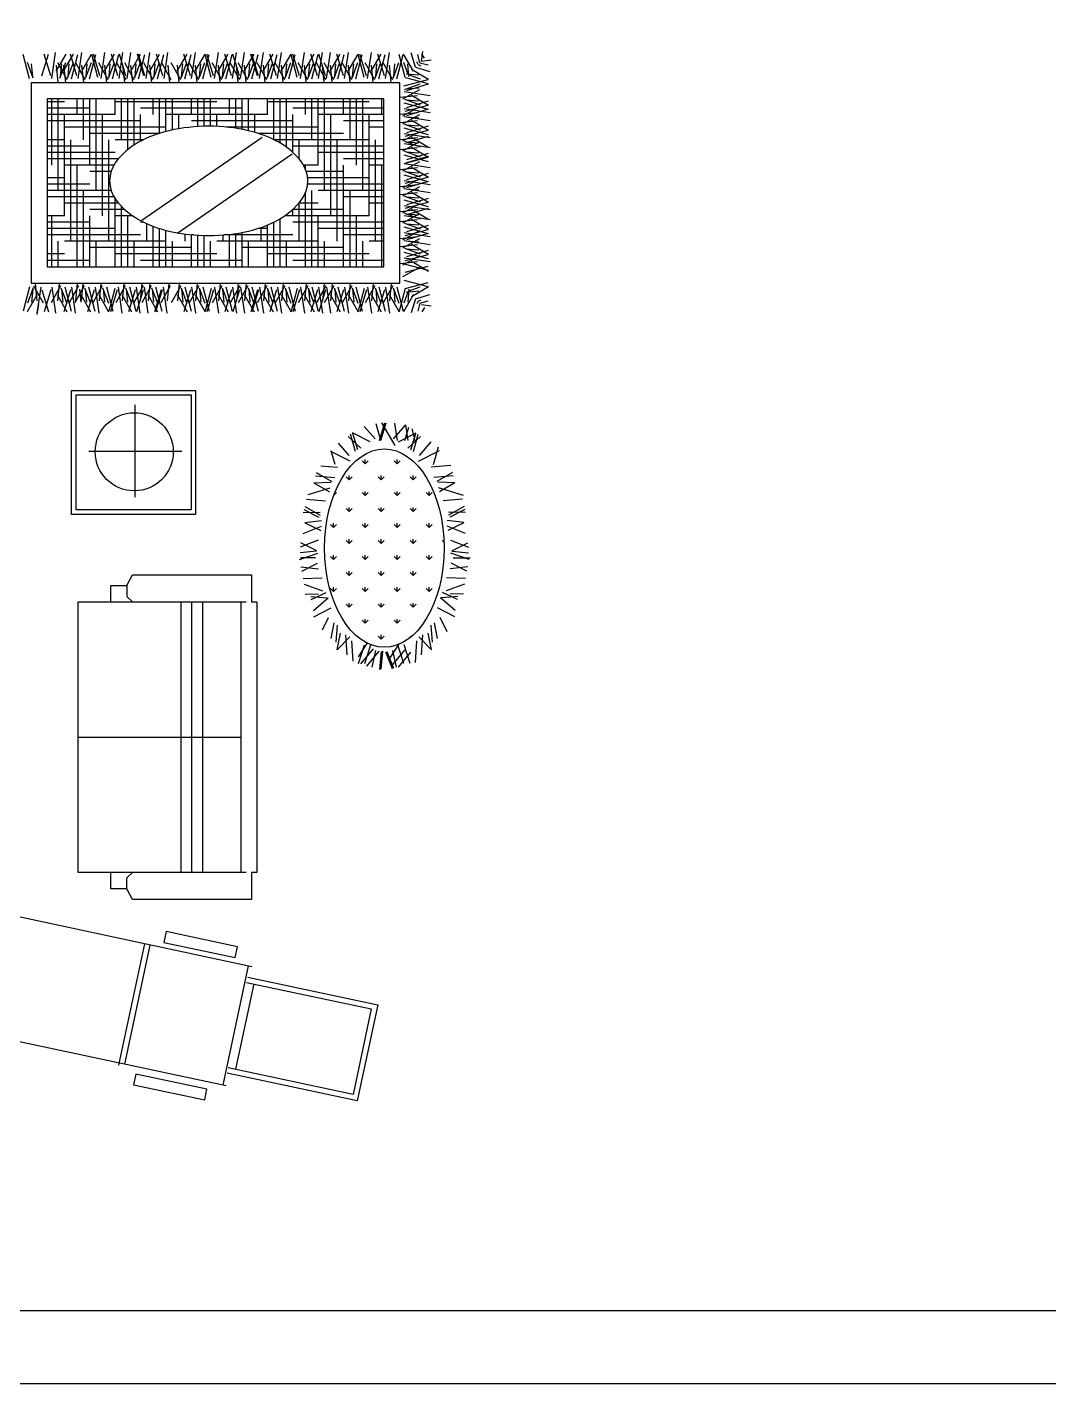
# Model space of a CAD drawing. Header units: inches. Extents: x 5.4 to 47.9, y 11.7 to 36.5.
# Drawn here: x 31.66 to 36.19, y 11.66 to 17.67 of the extents above; entities that cross this region are included whole.
import ezdxf

# ---------------------------------------------------------------- set-up
doc = ezdxf.new("R2010")
doc.units = ezdxf.units.IN
doc.header["$MEASUREMENT"] = 0
for name, color, linetype in [('02', 2, 'Continuous'), ('1', 1, 'Continuous'), ('4', 4, 'Continuous'), ('8', 8, 'Continuous'), ('kadrbm', 4, 'Continuous')]:
    doc.layers.add(name, color=color, linetype=linetype)

# ---------------------------------------------------------------- blocks, each defined once
blk = doc.blocks.new('kadrbm')
at = {"layer": 'kadrbm', "color": 4}
blk.add_lwpolyline([(0, 0), (0, 24.7972), (21, 24.7972), (21, 0), (0, 0)], close=True, dxfattribs=at)
blk.add_lwpolyline([(20.6631, 0.3257), (20.6631, 24.4603), (0.3369, 24.4603), (0.3369, 0.3257), (20.6631, 0.3257)], dxfattribs=at)

msp = doc.modelspace()

# ---------------------------------------------------------------- hatches: boundary and pattern name
at = {"layer": '8'}
h = msp.add_hatch(dxfattribs=at)
h.set_pattern_fill('GRASS', color=256, scale=0.1, style=0)
h.set_pattern_definition([(90, (-101.97131, -109.63133), (-0.070710678, 0.070710678), [0.01875, -0.122671356]), (45, (-101.97131, -109.63133), (-0.07071068, 0.07071068), [0.01875, -0.08125]), (135, (-101.97131, -109.63133), (-0.07071068, -0.07071068), [0.01875, -0.08125])])
edge = h.paths.add_edge_path()
edge.add_ellipse((33.2414, 15.3648), major_axis=(0, 0.4398), ratio=0.60221, start_angle=0, end_angle=360)

# ---------------------------------------------------------------- linework, layer by layer
at = {"layer": '02'}
for p, q in [((33.4055, 17.523, 1.92), (33.4121, 17.5668, 1.92)), ((31.6685, 17.4448, 1.92), (31.6401, 17.5527, 1.92)), ((31.6856, 17.4487, 1.92), (31.6597, 17.5173, 1.92)), ((31.6829, 17.4558, 1.92), (31.6776, 17.5124, 1.92)), ((31.7234, 17.4588, 1.92), (31.7525, 17.5553, 1.92)), ((31.7626, 17.4588, 1.92), (31.7334, 17.5553, 1.92)), ((31.7672, 17.4468, 1.92), (31.7846, 17.5622, 1.92)), ((31.7866, 17.4795, 1.92), (31.8307, 17.5552, 1.92)), ((31.796, 17.4295, 1.92), (31.788, 17.5064, 1.92)), ((31.8357, 17.4411, 1.92), (31.7941, 17.5155, 1.92)), ((31.8036, 17.4487, 1.92), (31.8296, 17.5173, 1.92)), ((31.8064, 17.4558, 1.92), (31.8117, 17.5124, 1.92)), ((31.8202, 17.4795, 1.92), (31.8642, 17.5552, 1.92)), ((31.8295, 17.4295, 1.92), (31.8216, 17.5064, 1.92)), ((31.8372, 17.4487, 1.92), (31.8631, 17.5173, 1.92)), ((31.84, 17.4558, 1.92), (31.8452, 17.5124, 1.92)), ((31.8792, 17.4588, 1.92), (31.8501, 17.5553, 1.92)), ((31.8543, 17.4448, 1.92), (31.8827, 17.5527, 1.92)), ((31.9155, 17.4411, 1.92), (31.8739, 17.5155, 1.92)), ((31.8838, 17.4468, 1.92), (31.9013, 17.5622, 1.92)), ((31.9, 17.4795, 1.92), (31.944, 17.5552, 1.92)), ((31.9093, 17.4295, 1.92), (31.9014, 17.5064, 1.92)), ((31.917, 17.4487, 1.92), (31.9429, 17.5173, 1.92)), ((31.9197, 17.4558, 1.92), (31.925, 17.5124, 1.92)), ((31.9341, 17.4448, 1.92), (31.9625, 17.5527, 1.92)), ((31.9711, 17.4516, 1.92), (31.9445, 17.5527, 1.92)), ((31.9811, 17.4588, 1.92), (31.952, 17.5553, 1.92)), ((32.0175, 17.4411, 1.92), (31.9758, 17.5155, 1.92)), ((31.9858, 17.4468, 1.92), (32.0032, 17.5622, 1.92)), ((32.0019, 17.4795, 1.92), (32.0459, 17.5552, 1.92)), ((32.0112, 17.4295, 1.92), (32.0033, 17.5064, 1.92)), ((32.0189, 17.4487, 1.92), (32.0448, 17.5173, 1.92)), ((32.0217, 17.4558, 1.92), (32.027, 17.5124, 1.92)), ((32.0609, 17.4588, 1.92), (32.0318, 17.5553, 1.92)), ((32.0361, 17.4448, 1.92), (32.0644, 17.5527, 1.92)), ((32.0973, 17.4411, 1.92), (32.0556, 17.5155, 1.92)), ((32.0656, 17.4468, 1.92), (32.083, 17.5622, 1.92)), ((32.0964, 17.4588, 1.92), (32.0673, 17.5553, 1.92)), ((32.091, 17.4295, 1.92), (32.0831, 17.5064, 1.92)), ((32.1327, 17.4411, 1.92), (32.0911, 17.5155, 1.92)), ((32.101, 17.4468, 1.92), (32.1184, 17.5622, 1.92)), ((32.1172, 17.4795, 1.92), (32.1612, 17.5552, 1.92)), ((32.1265, 17.4295, 1.92), (32.1186, 17.5064, 1.92)), ((32.1342, 17.4487, 1.92), (32.1601, 17.5173, 1.92)), ((32.1369, 17.4558, 1.92), (32.1422, 17.5124, 1.92)), ((32.1762, 17.4588, 1.92), (32.147, 17.5553, 1.92)), ((32.1513, 17.4448, 1.92), (32.1797, 17.5527, 1.92)), ((32.1806, 17.4588, 1.92), (32.1515, 17.5553, 1.92)), ((32.2169, 17.4411, 1.92), (32.1753, 17.5155, 1.92)), ((32.1852, 17.4468, 1.92), (32.2027, 17.5622, 1.92)), ((32.2014, 17.4795, 1.92), (32.2454, 17.5552, 1.92)), ((32.2107, 17.4295, 1.92), (32.2028, 17.5064, 1.92)), ((32.2184, 17.4487, 1.92), (32.2443, 17.5173, 1.92)), ((32.2211, 17.4558, 1.92), (32.2264, 17.5124, 1.92)), ((32.2604, 17.4588, 1.92), (32.2313, 17.5553, 1.92)), ((32.2355, 17.4448, 1.92), (32.2639, 17.5527, 1.92)), ((32.2967, 17.4411, 1.92), (32.2551, 17.5155, 1.92)), ((32.265, 17.4468, 1.92), (32.2824, 17.5622, 1.92)), ((32.2905, 17.4295, 1.92), (32.2826, 17.5064, 1.92)), ((32.3389, 17.4411, 1.92), (32.2973, 17.5155, 1.92)), ((32.3233, 17.4795, 1.92), (32.3673, 17.5552, 1.92)), ((32.3326, 17.4295, 1.92), (32.3247, 17.5064, 1.92)), ((32.3403, 17.4487, 1.92), (32.3662, 17.5173, 1.92)), ((32.3431, 17.4558, 1.92), (32.3484, 17.5124, 1.92)), ((32.3823, 17.4588, 1.92), (32.3532, 17.5553, 1.92)), ((32.3575, 17.4448, 1.92), (32.3858, 17.5527, 1.92)), ((32.4187, 17.4411, 1.92), (32.377, 17.5155, 1.92)), ((32.387, 17.4468, 1.92), (32.4044, 17.5622, 1.92)), ((32.4031, 17.4795, 1.92), (32.4471, 17.5552, 1.92)), ((32.4124, 17.4295, 1.92), (32.4045, 17.5064, 1.92)), ((32.4201, 17.4487, 1.92), (32.446, 17.5173, 1.92)), ((32.4229, 17.4558, 1.92), (32.4282, 17.5124, 1.92)), ((32.4373, 17.4448, 1.92), (32.4656, 17.5527, 1.92)), ((32.4742, 17.4516, 1.92), (32.4477, 17.5527, 1.92)), ((32.4843, 17.4588, 1.92), (32.4552, 17.5553, 1.92)), ((32.5206, 17.4411, 1.92), (32.479, 17.5155, 1.92)), ((32.4889, 17.4468, 1.92), (32.5063, 17.5622, 1.92)), ((32.5051, 17.4795, 1.92), (32.5491, 17.5552, 1.92)), ((32.5144, 17.4295, 1.92), (32.5064, 17.5064, 1.92)), ((32.522, 17.4487, 1.92), (32.548, 17.5173, 1.92)), ((32.5248, 17.4558, 1.92), (32.5301, 17.5124, 1.92)), ((32.5641, 17.4588, 1.92), (32.5349, 17.5553, 1.92)), ((32.5392, 17.4448, 1.92), (32.5676, 17.5527, 1.92)), ((32.6004, 17.4411, 1.92), (32.5588, 17.5155, 1.92)), ((32.5687, 17.4468, 1.92), (32.5861, 17.5622, 1.92)), ((32.5995, 17.4588, 1.92), (32.5704, 17.5553, 1.92)), ((32.5941, 17.4295, 1.92), (32.5862, 17.5064, 1.92)), ((32.6359, 17.4411, 1.92), (32.5942, 17.5155, 1.92)), ((32.6042, 17.4468, 1.92), (32.6216, 17.5622, 1.92)), ((32.6203, 17.4795, 1.92), (32.6643, 17.5552, 1.92)), ((32.6296, 17.4295, 1.92), (32.6217, 17.5064, 1.92)), ((32.6373, 17.4487, 1.92), (32.6632, 17.5173, 1.92)), ((32.6401, 17.4558, 1.92), (32.6454, 17.5124, 1.92)), ((32.6793, 17.4588, 1.92), (32.6502, 17.5553, 1.92)), ((32.6544, 17.4448, 1.92), (32.6828, 17.5527, 1.92)), ((32.6837, 17.4588, 1.92), (32.6546, 17.5553, 1.92)), ((32.7201, 17.4411, 1.92), (32.6784, 17.5155, 1.92)), ((32.6884, 17.4468, 1.92), (32.7058, 17.5622, 1.92)), ((32.7045, 17.4795, 1.92), (32.7485, 17.5552, 1.92)), ((32.7138, 17.4295, 1.92), (32.7059, 17.5064, 1.92)), ((32.7215, 17.4487, 1.92), (32.7474, 17.5173, 1.92)), ((32.7243, 17.4558, 1.92), (32.7296, 17.5124, 1.92)), ((32.7635, 17.4588, 1.92), (32.7344, 17.5553, 1.92)), ((32.7387, 17.4448, 1.92), (32.767, 17.5527, 1.92)), ((32.7999, 17.4411, 1.92), (32.7582, 17.5155, 1.92)), ((32.7682, 17.4468, 1.92), (32.7856, 17.5622, 1.92)), ((32.7843, 17.4795, 1.92), (32.8283, 17.5552, 1.92)), ((32.7936, 17.4295, 1.92), (32.7857, 17.5064, 1.92)), ((32.8013, 17.4487, 1.92), (32.8272, 17.5173, 1.92)), ((32.8041, 17.4558, 1.92), (32.8094, 17.5124, 1.92)), ((32.8184, 17.4448, 1.92), (32.8468, 17.5527, 1.92)), ((32.8554, 17.4516, 1.92), (32.8289, 17.5527, 1.92)), ((32.8655, 17.4588, 1.92), (32.8363, 17.5553, 1.92)), ((32.9018, 17.4411, 1.92), (32.8602, 17.5155, 1.92)), ((32.8701, 17.4468, 1.92), (32.8875, 17.5622, 1.92)), ((32.8862, 17.4795, 1.92), (32.9303, 17.5552, 1.92)), ((32.8956, 17.4295, 1.92), (32.8876, 17.5064, 1.92)), ((32.9032, 17.4487, 1.92), (32.9292, 17.5173, 1.92)), ((32.906, 17.4558, 1.92), (32.9113, 17.5124, 1.92)), ((32.9453, 17.4588, 1.92), (32.9161, 17.5553, 1.92)), ((32.9204, 17.4448, 1.92), (32.9488, 17.5527, 1.92)), ((32.9816, 17.4411, 1.92), (32.94, 17.5155, 1.92)), ((32.9499, 17.4468, 1.92), (32.9673, 17.5622, 1.92)), ((32.9807, 17.4588, 1.92), (32.9516, 17.5553, 1.92)), ((32.9753, 17.4295, 1.92), (32.9674, 17.5064, 1.92)), ((33.017, 17.4411, 1.92), (32.9754, 17.5155, 1.92)), ((32.9854, 17.4468, 1.92), (33.0028, 17.5622, 1.92)), ((33.0015, 17.4795, 1.92), (33.0455, 17.5552, 1.92)), ((33.0108, 17.4295, 1.92), (33.0029, 17.5064, 1.92)), ((33.0185, 17.4487, 1.92), (33.0444, 17.5173, 1.92)), ((33.0213, 17.4558, 1.92), (33.0265, 17.5124, 1.92)), ((33.0605, 17.4588, 1.92), (33.0314, 17.5553, 1.92)), ((33.0356, 17.4448, 1.92), (33.064, 17.5527, 1.92)), ((33.0968, 17.4411, 1.92), (33.0552, 17.5155, 1.92)), ((33.0651, 17.4468, 1.92), (33.0826, 17.5622, 1.92)), ((33.0813, 17.4795, 1.92), (33.1253, 17.5552, 1.92)), ((33.0906, 17.4295, 1.92), (33.0827, 17.5064, 1.92)), ((33.0983, 17.4487, 1.92), (33.1242, 17.5173, 1.92)), ((33.101, 17.4558, 1.92), (33.1063, 17.5124, 1.92)), ((33.1154, 17.4448, 1.92), (33.1438, 17.5527, 1.92)), ((33.1524, 17.4516, 1.92), (33.1258, 17.5527, 1.92)), ((33.1624, 17.4588, 1.92), (33.1333, 17.5553, 1.92)), ((33.1988, 17.4411, 1.92), (33.1571, 17.5155, 1.92)), ((33.1671, 17.4468, 1.92), (33.1845, 17.5622, 1.92)), ((33.1832, 17.4795, 1.92), (33.2272, 17.5552, 1.92)), ((33.1925, 17.4295, 1.92), (33.1846, 17.5064, 1.92)), ((33.2002, 17.4487, 1.92), (33.2261, 17.5173, 1.92)), ((33.203, 17.4558, 1.92), (33.2083, 17.5124, 1.92)), ((33.2422, 17.4588, 1.92), (33.2131, 17.5553, 1.92)), ((33.2174, 17.4448, 1.92), (33.2457, 17.5527, 1.92)), ((33.2786, 17.4411, 1.92), (33.2369, 17.5155, 1.92)), ((33.2469, 17.4468, 1.92), (33.2643, 17.5622, 1.92)), ((33.2723, 17.4295, 1.92), (33.2644, 17.5064, 1.92)), ((33.28, 17.4487, 1.92), (33.3059, 17.5173, 1.92)), ((33.2828, 17.4558, 1.92), (33.2881, 17.5124, 1.92)), ((33.2971, 17.4448, 1.92), (33.3255, 17.5527, 1.92)), ((33.3341, 17.4516, 1.92), (33.3076, 17.5527, 1.92)), ((33.3701, 17.4795, 1.92), (33.326, 17.5552, 1.92)), ((33.3471, 17.4646, 1.92), (33.3272, 17.5173, 1.92)), ((33.3503, 17.4558, 1.92), (33.345, 17.5124, 1.92)), ((33.3798, 17.4973, 1.92), (33.3609, 17.5599, 1.92)), ((33.3911, 17.5086, 1.92), (33.3847, 17.52, 1.92)), ((33.3991, 17.5166, 1.92), (33.3896, 17.5527, 1.92)), ((33.3911, 17.5086, 1.92), (33.4025, 17.5023, 1.92)), ((33.3991, 17.5166, 1.92), (33.4352, 17.5072, 1.92)), ((33.4055, 17.523, 1.92), (33.4493, 17.5296, 1.92)), ((33.419, 17.5365, 1.92), (33.4081, 17.5552, 1.92)), ((33.3273, 17.4147, 1.92), (33.4352, 17.443, 1.92)), ((33.3341, 17.4516, 1.92), (33.4352, 17.4251, 1.92)), ((33.3383, 17.4678, 1.92), (33.3949, 17.4625, 1.92)), ((33.3471, 17.4646, 1.92), (33.3998, 17.4447, 1.92)), ((33.362, 17.4876, 1.92), (33.4377, 17.4436, 1.92)), ((33.3798, 17.4973, 1.92), (33.4424, 17.4784, 1.92)), ((33.3106, 17.4281, 1.92), (31.6755, 17.4281, 1.92)), ((31.6755, 17.4281, 1.92), (31.6755, 16.5398, 1.92)), ((33.3106, 16.5398, 1.92), (33.3106, 17.4281, 1.92)), ((33.3236, 17.357, 1.92), (33.398, 17.3986, 1.92)), ((33.3293, 17.3887, 1.92), (33.4447, 17.3713, 1.92)), ((33.3312, 17.3975, 1.92), (33.3998, 17.4234, 1.92)), ((33.3383, 17.4003, 1.92), (33.3949, 17.4056, 1.92)), ((33.3413, 17.3934, 1.92), (33.4378, 17.4225, 1.92)), ((33.2386, 17.3561, 1.92), (31.7475, 17.3561, 1.92)), ((31.7475, 17.3561, 1.92), (31.7475, 16.6118, 1.92)), ((31.8236, 17.3437, 1.92), (31.7475, 17.3437, 1.92)), ((31.7674, 17.0625, 1.92), (31.7674, 17.3561, 1.92)), ((31.7955, 16.95, 1.92), (31.7955, 17.3561, 1.92)), ((31.8799, 17.2875, 1.92), (31.8799, 17.3561, 1.92)), ((31.908, 17.175, 1.92), (31.908, 17.3561, 1.92)), ((31.9361, 17.0625, 1.92), (31.9361, 17.3561, 1.92)), ((31.9643, 16.95, 1.92), (31.9643, 17.3561, 1.92)), ((32.0486, 17.2875, 1.92), (32.0486, 17.3561, 1.92)), ((32.4986, 17.3437, 1.92), (32.0486, 17.3437, 1.92)), ((32.0768, 17.175, 1.92), (32.0768, 17.3561, 1.92)), ((32.1049, 17.1318, 1.92), (32.1049, 17.3561, 1.92)), ((32.133, 17.1524, 1.92), (32.133, 17.3561, 1.92)), ((32.2174, 17.2875, 1.92), (32.2174, 17.3561, 1.92)), ((32.2455, 17.2041, 1.92), (32.2455, 17.3561, 1.92)), ((32.2736, 17.2121, 1.92), (32.2736, 17.3561, 1.92)), ((32.3018, 17.2185, 1.92), (32.3018, 17.3561, 1.92)), ((32.3861, 17.2875, 1.92), (32.3861, 17.3561, 1.92)), ((32.4143, 17.2336, 1.92), (32.4143, 17.3561, 1.92)), ((32.4424, 17.2349, 1.92), (32.4424, 17.3561, 1.92)), ((32.4705, 17.2351, 1.92), (32.4705, 17.3561, 1.92)), ((32.5549, 17.2875, 1.92), (32.5549, 17.3561, 1.92)), ((32.583, 17.226, 1.92), (32.583, 17.3561, 1.92)), ((32.6111, 17.2212, 1.92), (32.6111, 17.3561, 1.92)), ((32.6393, 17.2153, 1.92), (32.6393, 17.3561, 1.92)), ((32.7236, 17.2875, 1.92), (32.7236, 17.3561, 1.92)), ((33.1736, 17.3437, 1.92), (32.7236, 17.3437, 1.92)), ((32.7518, 17.1755, 1.92), (32.7518, 17.3561, 1.92)), ((32.7799, 17.1605, 1.92), (32.7799, 17.3561, 1.92)), ((32.808, 17.1421, 1.92), (32.808, 17.3561, 1.92)), ((32.8924, 17.2875, 1.92), (32.8924, 17.3561, 1.92)), ((32.9205, 17.175, 1.92), (32.9205, 17.3561, 1.92)), ((32.9486, 17.0625, 1.92), (32.9486, 17.3561, 1.92)), ((32.9768, 16.95, 1.92), (32.9768, 17.3561, 1.92)), ((33.0611, 17.2875, 1.92), (33.0611, 17.3561, 1.92)), ((33.0893, 17.175, 1.92), (33.0893, 17.3561, 1.92)), ((33.1174, 17.0625, 1.92), (33.1174, 17.3561, 1.92)), ((33.1455, 16.95, 1.92), (33.1455, 17.3561, 1.92)), ((33.2299, 17.2875, 1.92), (33.2299, 17.3561, 1.92)), ((33.2386, 16.6118, 1.92), (33.2386, 17.3561, 1.92)), ((33.312, 17.3633, 1.92), (33.3888, 17.3712, 1.92)), ((33.3236, 17.2816, 1.92), (33.398, 17.3232, 1.92)), ((33.3273, 17.3384, 1.92), (33.4352, 17.3101, 1.92)), ((33.3312, 17.3556, 1.92), (33.3998, 17.3297, 1.92)), ((33.3341, 17.3015, 1.92), (33.4352, 17.328, 1.92)), ((33.3383, 17.3528, 1.92), (33.3949, 17.3475, 1.92)), ((33.3413, 17.3179, 1.92), (33.4378, 17.3471, 1.92)), ((33.362, 17.3726, 1.92), (33.4377, 17.3286, 1.92)), ((31.9361, 17.3156, 1.92), (31.7475, 17.3156, 1.92)), ((32.0486, 17.2875, 1.92), (31.7475, 17.2875, 1.92)), ((31.8236, 16.8375, 1.92), (31.8236, 17.2875, 1.92)), ((31.9924, 16.8375, 1.92), (31.9924, 17.2875, 1.92)), ((32.6111, 17.3156, 1.92), (32.1611, 17.3156, 1.92)), ((32.1611, 17.1687, 1.92), (32.1611, 17.2875, 1.92)), ((32.7236, 17.2875, 1.92), (32.2736, 17.2875, 1.92)), ((32.3299, 17.2239, 1.92), (32.3299, 17.2875, 1.92)), ((32.4986, 17.2343, 1.92), (32.4986, 17.2875, 1.92)), ((32.6674, 17.2081, 1.92), (32.6674, 17.2875, 1.92)), ((33.2386, 17.3156, 1.92), (32.8361, 17.3156, 1.92)), ((32.8361, 17.1188, 1.92), (32.8361, 17.2875, 1.92)), ((33.2386, 17.2875, 1.92), (32.9486, 17.2875, 1.92)), ((33.0049, 16.8375, 1.92), (33.0049, 17.2875, 1.92)), ((33.1736, 16.8375, 1.92), (33.1736, 17.2875, 1.92)), ((33.312, 17.2879, 1.92), (33.3888, 17.2958, 1.92)), ((33.3236, 17.2461, 1.92), (33.398, 17.2878, 1.92)), ((33.3293, 17.3133, 1.92), (33.4447, 17.2959, 1.92)), ((33.3293, 17.2778, 1.92), (33.4447, 17.2604, 1.92)), ((33.3383, 17.2774, 1.92), (33.3949, 17.2721, 1.92)), ((33.3413, 17.2825, 1.92), (33.4378, 17.3116, 1.92)), ((32.1611, 17.2594, 1.92), (31.7475, 17.2594, 1.92)), ((32.2736, 17.2312, 1.92), (31.8236, 17.2312, 1.92)), ((32.2426, 17.2031, 1.92), (31.9361, 17.2031, 1.92)), ((32.8361, 17.2594, 1.92), (32.3861, 17.2594, 1.92)), ((32.9486, 17.2312, 1.92), (32.5414, 17.2312, 1.92)), ((33.0611, 17.2031, 1.92), (32.6835, 17.2031, 1.92)), ((33.2386, 17.2594, 1.92), (33.0611, 17.2594, 1.92)), ((33.2386, 17.2312, 1.92), (33.1736, 17.2312, 1.92)), ((33.312, 17.2524, 1.92), (33.3888, 17.2603, 1.92)), ((33.3236, 17.1707, 1.92), (33.398, 17.2124, 1.92)), ((33.3273, 17.2275, 1.92), (33.4352, 17.1992, 1.92)), ((33.3293, 17.2024, 1.92), (33.4447, 17.185, 1.92)), ((33.3312, 17.2447, 1.92), (33.3998, 17.2188, 1.92)), ((33.3341, 17.1906, 1.92), (33.4352, 17.2171, 1.92)), ((33.3383, 17.2419, 1.92), (33.3949, 17.2366, 1.92)), ((33.3413, 17.2071, 1.92), (33.4378, 17.2362, 1.92)), ((33.362, 17.2617, 1.92), (33.4377, 17.2177, 1.92)), ((31.8236, 17.175, 1.92), (31.7475, 17.175, 1.92)), ((31.9361, 17.1469, 1.92), (31.7475, 17.1469, 1.92)), ((31.8518, 16.725, 1.92), (31.8518, 17.175, 1.92)), ((32.0205, 16.725, 1.92), (32.0205, 17.175, 1.92)), ((32.1734, 17.175, 1.92), (32.0486, 17.175, 1.92)), ((32.1663, 16.8181, 1.92), (32.7006, 17.1868, 1.92)), ((33.1736, 17.175, 1.92), (32.7527, 17.175, 1.92)), ((33.2386, 17.1469, 1.92), (32.8361, 17.1469, 1.92)), ((32.8643, 17.0891, 1.92), (32.8643, 17.175, 1.92)), ((33.033, 16.725, 1.92), (33.033, 17.175, 1.92)), ((33.2018, 16.725, 1.92), (33.2018, 17.175, 1.92)), ((33.312, 17.177, 1.92), (33.3888, 17.1849, 1.92)), ((33.3236, 17.1264, 1.92), (33.398, 17.168, 1.92)), ((33.3293, 17.1581, 1.92), (33.4447, 17.1406, 1.92)), ((33.3312, 17.1693, 1.92), (33.3998, 17.1434, 1.92)), ((33.3383, 17.1665, 1.92), (33.3949, 17.1612, 1.92)), ((33.3413, 17.1627, 1.92), (33.4378, 17.1918, 1.92)), ((33.362, 17.1863, 1.92), (33.4377, 17.1423, 1.92)), ((32.0486, 17.1187, 1.92), (31.7475, 17.1187, 1.92)), ((32.0631, 17.0906, 1.92), (31.7475, 17.0906, 1.92)), ((32.3255, 16.7624, 1.92), (32.8336, 17.113, 1.92)), ((33.2386, 17.1187, 1.92), (32.9486, 17.1187, 1.92)), ((33.2386, 17.0906, 1.92), (33.0611, 17.0906, 1.92)), ((33.312, 17.1326, 1.92), (33.3888, 17.1405, 1.92)), ((33.3273, 17.1078, 1.92), (33.4352, 17.0794, 1.92)), ((33.3312, 17.1249, 1.92), (33.3998, 17.099, 1.92)), ((33.3341, 17.0708, 1.92), (33.4352, 17.0974, 1.92)), ((33.3383, 17.1222, 1.92), (33.3949, 17.1169, 1.92)), ((33.3413, 17.0873, 1.92), (33.4378, 17.1164, 1.92)), ((33.3413, 17.074, 1.92), (33.4378, 17.1031, 1.92)), ((33.362, 17.1419, 1.92), (33.4377, 17.0979, 1.92)), ((32.0426, 17.0625, 1.92), (31.8236, 17.0625, 1.92)), ((31.8799, 16.6125, 1.92), (31.8799, 17.0625, 1.92)), ((32.0303, 17.0344, 1.92), (31.9361, 17.0344, 1.92)), ((32.9486, 17.0625, 1.92), (32.8835, 17.0625, 1.92)), ((32.8924, 17.044, 1.92), (32.8924, 17.0625, 1.92)), ((33.0611, 17.0344, 1.92), (32.8958, 17.0344, 1.92)), ((33.0611, 16.6125, 1.92), (33.0611, 17.0625, 1.92)), ((33.2386, 17.0625, 1.92), (33.1736, 17.0625, 1.92)), ((33.2299, 16.6125, 1.92), (33.2299, 17.0625, 1.92)), ((33.312, 17.0439, 1.92), (33.3888, 17.0518, 1.92)), ((33.3236, 17.0377, 1.92), (33.398, 17.0793, 1.92)), ((33.3293, 17.0694, 1.92), (33.4447, 17.0519, 1.92)), ((33.3312, 17.0362, 1.92), (33.3998, 17.0103, 1.92)), ((33.3383, 17.0335, 1.92), (33.3949, 17.0282, 1.92)), ((33.3413, 16.9986, 1.92), (33.4378, 17.0277, 1.92)), ((33.362, 17.0532, 1.92), (33.4377, 17.0092, 1.92)), ((31.8236, 17.0062, 1.92), (31.7475, 17.0062, 1.92)), ((31.9361, 16.9781, 1.92), (31.7475, 16.9781, 1.92)), ((33.2386, 16.9781, 1.92), (32.9013, 16.9781, 1.92)), ((33.1736, 17.0062, 1.92), (32.9015, 17.0062, 1.92)), ((33.312, 16.9685, 1.92), (33.3888, 16.9764, 1.92)), ((33.3236, 16.9623, 1.92), (33.398, 17.0039, 1.92)), ((33.3236, 16.9268, 1.92), (33.398, 16.9684, 1.92)), ((33.3273, 17.0191, 1.92), (33.4352, 16.9907, 1.92)), ((33.3293, 16.9939, 1.92), (33.4447, 16.9765, 1.92)), ((33.3341, 16.9821, 1.92), (33.4352, 17.0087, 1.92)), ((33.3413, 16.9631, 1.92), (33.4378, 16.9922, 1.92)), ((32.0307, 16.95, 1.92), (31.7475, 16.95, 1.92)), ((32.0433, 16.9219, 1.92), (31.7475, 16.9219, 1.92)), ((31.908, 16.6118, 1.92), (31.908, 16.95, 1.92)), ((32.0486, 16.6125, 1.92), (32.0486, 16.9135, 1.92)), ((32.8924, 16.6125, 1.92), (32.8924, 16.9415, 1.92)), ((32.9205, 16.6118, 1.92), (32.9205, 16.95, 1.92)), ((33.2386, 16.95, 1.92), (32.9486, 16.95, 1.92)), ((33.2386, 16.9219, 1.92), (33.0611, 16.9219, 1.92)), ((33.0893, 16.6118, 1.92), (33.0893, 16.95, 1.92)), ((33.312, 16.933, 1.92), (33.3888, 16.9409, 1.92)), ((33.3273, 16.9082, 1.92), (33.4352, 16.8798, 1.92)), ((33.3293, 16.9585, 1.92), (33.4447, 16.941, 1.92)), ((33.3312, 16.9253, 1.92), (33.3998, 16.8994, 1.92)), ((33.3383, 16.958, 1.92), (33.3949, 16.9528, 1.92)), ((33.3383, 16.9226, 1.92), (33.3949, 16.9173, 1.92)), ((33.3413, 16.8877, 1.92), (33.4378, 16.9168, 1.92)), ((33.362, 16.9423, 1.92), (33.4377, 16.8983, 1.92)), ((32.064, 16.8937, 1.92), (31.8236, 16.8937, 1.92)), ((32.0911, 16.8656, 1.92), (31.9361, 16.8656, 1.92)), ((32.0768, 16.6118, 1.92), (32.0768, 16.8796, 1.92)), ((33.0611, 16.8656, 1.92), (32.835, 16.8656, 1.92)), ((32.8361, 16.8375, 1.92), (32.8361, 16.8666, 1.92)), ((32.9486, 16.8937, 1.92), (32.8621, 16.8937, 1.92)), ((32.8643, 16.725, 1.92), (32.8643, 16.8963, 1.92)), ((33.2386, 16.8937, 1.92), (33.1736, 16.8937, 1.92)), ((33.312, 16.8576, 1.92), (33.3888, 16.8655, 1.92)), ((33.3236, 16.8514, 1.92), (33.398, 16.893, 1.92)), ((33.3236, 16.807, 1.92), (33.398, 16.8486, 1.92)), ((33.3293, 16.8831, 1.92), (33.4447, 16.8656, 1.92)), ((33.3312, 16.8499, 1.92), (33.3998, 16.824, 1.92)), ((33.3341, 16.8712, 1.92), (33.4352, 16.8978, 1.92)), ((33.3383, 16.8472, 1.92), (33.3949, 16.8419, 1.92)), ((33.3413, 16.8433, 1.92), (33.4378, 16.8725, 1.92)), ((33.362, 16.8669, 1.92), (33.4377, 16.8229, 1.92)), ((31.8236, 16.8375, 1.92), (31.7475, 16.8375, 1.92)), ((31.9361, 16.8094, 1.92), (31.7475, 16.8094, 1.92)), ((31.7674, 16.6118, 1.92), (31.7674, 16.8375, 1.92)), ((31.9361, 16.6118, 1.92), (31.9361, 16.8375, 1.92)), ((32.1264, 16.8375, 1.92), (32.0486, 16.8375, 1.92)), ((32.1049, 16.6118, 1.92), (32.1049, 16.8375, 1.92)), ((32.1756, 16.8094, 1.92), (32.1611, 16.8094, 1.92)), ((32.1893, 16.725, 1.92), (32.1893, 16.803, 1.92)), ((32.2174, 16.6125, 1.92), (32.2174, 16.7912, 1.92)), ((32.2455, 16.6118, 1.92), (32.2455, 16.7814, 1.92)), ((32.6955, 16.725, 1.92), (32.6955, 16.7864, 1.92)), ((32.7236, 16.6125, 1.92), (32.7236, 16.7972, 1.92)), ((32.7518, 16.6118, 1.92), (32.7518, 16.81, 1.92)), ((32.7799, 16.6118, 1.92), (32.7799, 16.8249, 1.92)), ((33.1736, 16.8375, 1.92), (32.7997, 16.8375, 1.92)), ((33.2386, 16.8094, 1.92), (32.8361, 16.8094, 1.92)), ((32.9486, 16.6118, 1.92), (32.9486, 16.8375, 1.92)), ((33.1174, 16.6118, 1.92), (33.1174, 16.8375, 1.92)), ((33.312, 16.8133, 1.92), (33.3888, 16.8212, 1.92)), ((33.3273, 16.7884, 1.92), (33.4352, 16.7601, 1.92)), ((33.3293, 16.8387, 1.92), (33.4447, 16.8213, 1.92)), ((33.3312, 16.8056, 1.92), (33.3998, 16.7797, 1.92)), ((33.3383, 16.8028, 1.92), (33.3949, 16.7975, 1.92)), ((33.3413, 16.7679, 1.92), (33.4378, 16.7971, 1.92)), ((33.362, 16.8226, 1.92), (33.4377, 16.7785, 1.92)), ((32.0486, 16.7812, 1.92), (31.7475, 16.7812, 1.92)), ((32.1611, 16.7531, 1.92), (31.7475, 16.7531, 1.92)), ((31.7955, 16.6118, 1.92), (31.7955, 16.725, 1.92)), ((32.2736, 16.725, 1.92), (31.8236, 16.725, 1.92)), ((31.9643, 16.6118, 1.92), (31.9643, 16.725, 1.92)), ((32.133, 16.6118, 1.92), (32.133, 16.725, 1.92)), ((32.2736, 16.6118, 1.92), (32.2736, 16.7734, 1.92)), ((32.3018, 16.6118, 1.92), (32.3018, 16.725, 1.92)), ((32.358, 16.725, 1.92), (32.358, 16.7573, 1.92)), ((32.3861, 16.6125, 1.92), (32.3861, 16.7541, 1.92)), ((32.3967, 16.7531, 1.92), (32.3861, 16.7531, 1.92)), ((32.4143, 16.6118, 1.92), (32.4143, 16.7518, 1.92)), ((32.4424, 16.6118, 1.92), (32.4424, 16.7506, 1.92)), ((32.4705, 16.6118, 1.92), (32.4705, 16.725, 1.92)), ((32.9486, 16.725, 1.92), (32.4986, 16.725, 1.92)), ((32.5268, 16.725, 1.92), (32.5268, 16.7529, 1.92)), ((32.8361, 16.7531, 1.92), (32.5294, 16.7531, 1.92)), ((32.5549, 16.6125, 1.92), (32.5549, 16.7557, 1.92)), ((32.583, 16.6118, 1.92), (32.583, 16.7595, 1.92)), ((32.6111, 16.6118, 1.92), (32.6111, 16.7643, 1.92)), ((32.6393, 16.6118, 1.92), (32.6393, 16.725, 1.92)), ((32.7236, 16.7812, 1.92), (32.6801, 16.7812, 1.92)), ((32.808, 16.6118, 1.92), (32.808, 16.725, 1.92)), ((33.2386, 16.7812, 1.92), (32.9486, 16.7812, 1.92)), ((32.9768, 16.6118, 1.92), (32.9768, 16.725, 1.92)), ((33.2386, 16.7531, 1.92), (33.0611, 16.7531, 1.92)), ((33.1455, 16.6118, 1.92), (33.1455, 16.725, 1.92)), ((33.2386, 16.725, 1.92), (33.1736, 16.725, 1.92)), ((33.312, 16.7378, 1.92), (33.3888, 16.7458, 1.92)), ((33.3236, 16.7316, 1.92), (33.398, 16.7732, 1.92)), ((33.3236, 16.6961, 1.92), (33.398, 16.7377, 1.92)), ((33.3293, 16.7633, 1.92), (33.4447, 16.7459, 1.92)), ((33.3293, 16.7278, 1.92), (33.4447, 16.7104, 1.92)), ((33.3341, 16.7514, 1.92), (33.4352, 16.778, 1.92)), ((33.3383, 16.7274, 1.92), (33.3949, 16.7221, 1.92)), ((33.3413, 16.7324, 1.92), (33.4378, 16.7616, 1.92)), ((31.8236, 16.6687, 1.92), (31.7475, 16.6687, 1.92)), ((32.3861, 16.6969, 1.92), (31.9361, 16.6969, 1.92)), ((32.4986, 16.6687, 1.92), (32.0486, 16.6687, 1.92)), ((33.0611, 16.6969, 1.92), (32.6111, 16.6969, 1.92)), ((33.1736, 16.6687, 1.92), (32.7236, 16.6687, 1.92)), ((33.312, 16.7024, 1.92), (33.3888, 16.7103, 1.92)), ((33.3236, 16.6207, 1.92), (33.398, 16.6623, 1.92)), ((33.3273, 16.6775, 1.92), (33.4352, 16.6492, 1.92)), ((33.3312, 16.6947, 1.92), (33.3998, 16.6688, 1.92)), ((33.3341, 16.6405, 1.92), (33.4352, 16.6671, 1.92)), ((33.3383, 16.6919, 1.92), (33.3949, 16.6866, 1.92)), ((33.3413, 16.657, 1.92), (33.4378, 16.6862, 1.92)), ((33.362, 16.7117, 1.92), (33.4377, 16.6677, 1.92)), ((31.9361, 16.6406, 1.92), (31.7475, 16.6406, 1.92)), ((31.7475, 16.6118, 1.92), (33.2386, 16.6118, 1.92)), ((31.8236, 16.6118, 1.92), (31.8236, 16.6125, 1.92)), ((31.9924, 16.6118, 1.92), (31.9924, 16.6125, 1.92)), ((32.6111, 16.6406, 1.92), (32.1611, 16.6406, 1.92)), ((32.1611, 16.6118, 1.92), (32.1611, 16.6125, 1.92)), ((32.3299, 16.6118, 1.92), (32.3299, 16.6125, 1.92)), ((32.4986, 16.6118, 1.92), (32.4986, 16.6125, 1.92)), ((32.6674, 16.6118, 1.92), (32.6674, 16.6125, 1.92)), ((33.2386, 16.6406, 1.92), (32.8361, 16.6406, 1.92)), ((32.8361, 16.6118, 1.92), (32.8361, 16.6125, 1.92)), ((33.0049, 16.6118, 1.92), (33.0049, 16.6125, 1.92)), ((33.1736, 16.6118, 1.92), (33.1736, 16.6125, 1.92)), ((33.312, 16.627, 1.92), (33.3888, 16.6349, 1.92)), ((33.3236, 16.5688, 1.92), (33.398, 16.6105, 1.92)), ((33.3273, 16.6257, 1.92), (33.4352, 16.5973, 1.92)), ((33.3293, 16.6524, 1.92), (33.4447, 16.635, 1.92)), ((33.3341, 16.5887, 1.92), (33.4352, 16.6153, 1.92)), ((33.362, 16.6363, 1.92), (33.4377, 16.5923, 1.92)), ((33.3273, 16.5533, 1.92), (33.4352, 16.5249, 1.92)), ((33.3341, 16.5163, 1.92), (33.4352, 16.5429, 1.92)), ((31.6685, 16.5231, 1.92), (31.6401, 16.4152, 1.92)), ((31.7026, 16.4885, 1.92), (31.6586, 16.4128, 1.92)), ((31.6856, 16.5193, 1.92), (31.6597, 16.4507, 1.92)), ((31.6755, 16.5398, 1.92), (33.3106, 16.5398, 1.92)), ((31.6829, 16.5121, 1.92), (31.6776, 16.4555, 1.92)), ((31.6871, 16.5269, 1.92), (31.7287, 16.4525, 1.92)), ((31.6933, 16.5384, 1.92), (31.7012, 16.4616, 1.92)), ((31.7188, 16.5212, 1.92), (31.7013, 16.4057, 1.92)), ((31.7234, 16.5091, 1.92), (31.7525, 16.4126, 1.92)), ((31.7626, 16.5091, 1.92), (31.7334, 16.4126, 1.92)), ((31.8064, 16.5269, 1.92), (31.7648, 16.4525, 1.92)), ((31.7672, 16.5212, 1.92), (31.7846, 16.4057, 1.92)), ((31.7908, 16.4885, 1.92), (31.8349, 16.4128, 1.92)), ((31.8001, 16.5384, 1.92), (31.7922, 16.4616, 1.92)), ((31.8078, 16.5193, 1.92), (31.8337, 16.4507, 1.92)), ((31.8106, 16.5121, 1.92), (31.8159, 16.4555, 1.92)), ((31.8498, 16.5091, 1.92), (31.8207, 16.4126, 1.92)), ((31.825, 16.5231, 1.92), (31.8534, 16.4152, 1.92)), ((31.8862, 16.5269, 1.92), (31.8446, 16.4525, 1.92)), ((31.8545, 16.5212, 1.92), (31.8719, 16.4057, 1.92)), ((31.9112, 16.5269, 1.92), (31.8696, 16.4525, 1.92)), ((31.8799, 16.5384, 1.92), (31.872, 16.4616, 1.92)), ((31.8904, 16.5121, 1.92), (31.8957, 16.4555, 1.92)), ((31.8957, 16.4885, 1.92), (31.9397, 16.4128, 1.92)), ((31.905, 16.5384, 1.92), (31.8971, 16.4616, 1.92)), ((31.9127, 16.5193, 1.92), (31.9386, 16.4507, 1.92)), ((31.9154, 16.5121, 1.92), (31.9207, 16.4555, 1.92)), ((31.9547, 16.5091, 1.92), (31.9255, 16.4126, 1.92)), ((31.9298, 16.5231, 1.92), (31.9582, 16.4152, 1.92)), ((31.991, 16.5269, 1.92), (31.9494, 16.4525, 1.92)), ((31.9593, 16.5212, 1.92), (31.9767, 16.4057, 1.92)), ((31.9754, 16.4885, 1.92), (32.0195, 16.4128, 1.92)), ((31.9848, 16.5384, 1.92), (31.9768, 16.4616, 1.92)), ((31.9924, 16.5193, 1.92), (32.0184, 16.4507, 1.92)), ((31.9952, 16.5121, 1.92), (32.0005, 16.4555, 1.92)), ((32.0096, 16.5231, 1.92), (32.038, 16.4152, 1.92)), ((32.0466, 16.5163, 1.92), (32.02, 16.4152, 1.92)), ((32.0566, 16.5091, 1.92), (32.0275, 16.4126, 1.92)), ((32.0929, 16.5269, 1.92), (32.0513, 16.4525, 1.92)), ((32.0613, 16.5212, 1.92), (32.0787, 16.4057, 1.92)), ((32.0774, 16.4885, 1.92), (32.1214, 16.4128, 1.92)), ((32.0867, 16.5384, 1.92), (32.0788, 16.4616, 1.92)), ((32.0944, 16.5193, 1.92), (32.1203, 16.4507, 1.92)), ((32.0972, 16.5121, 1.92), (32.1024, 16.4555, 1.92)), ((32.1364, 16.5091, 1.92), (32.1073, 16.4126, 1.92)), ((32.1115, 16.5231, 1.92), (32.1399, 16.4152, 1.92)), ((32.1727, 16.5269, 1.92), (32.1311, 16.4525, 1.92)), ((32.141, 16.5212, 1.92), (32.1585, 16.4057, 1.92)), ((32.1719, 16.5091, 1.92), (32.1427, 16.4126, 1.92)), ((32.1665, 16.5384, 1.92), (32.1586, 16.4616, 1.92)), ((32.2082, 16.5269, 1.92), (32.1666, 16.4525, 1.92)), ((32.1765, 16.5212, 1.92), (32.1939, 16.4057, 1.92)), ((32.1926, 16.4885, 1.92), (32.2367, 16.4128, 1.92)), ((32.2019, 16.5384, 1.92), (32.194, 16.4616, 1.92)), ((32.2096, 16.5193, 1.92), (32.2355, 16.4507, 1.92)), ((32.2124, 16.5121, 1.92), (32.2177, 16.4555, 1.92)), ((32.2516, 16.5091, 1.92), (32.2225, 16.4126, 1.92)), ((32.2268, 16.5231, 1.92), (32.2551, 16.4152, 1.92)), ((32.2561, 16.5091, 1.92), (32.227, 16.4126, 1.92)), ((32.2924, 16.5269, 1.92), (32.2508, 16.4525, 1.92)), ((32.2607, 16.5212, 1.92), (32.2781, 16.4057, 1.92)), ((32.2862, 16.5384, 1.92), (32.2782, 16.4616, 1.92)), ((32.3389, 16.5269, 1.92), (32.2973, 16.4525, 1.92)), ((32.3233, 16.4885, 1.92), (32.3673, 16.4128, 1.92)), ((32.3326, 16.5384, 1.92), (32.3247, 16.4616, 1.92)), ((32.3403, 16.5193, 1.92), (32.3662, 16.4507, 1.92)), ((32.3431, 16.5121, 1.92), (32.3484, 16.4555, 1.92)), ((32.3823, 16.5091, 1.92), (32.3532, 16.4126, 1.92)), ((32.3575, 16.5231, 1.92), (32.3858, 16.4152, 1.92)), ((32.4187, 16.5269, 1.92), (32.377, 16.4525, 1.92)), ((32.387, 16.5212, 1.92), (32.4044, 16.4057, 1.92)), ((32.4031, 16.4885, 1.92), (32.4471, 16.4128, 1.92)), ((32.4124, 16.5384, 1.92), (32.4045, 16.4616, 1.92)), ((32.4201, 16.5193, 1.92), (32.446, 16.4507, 1.92)), ((32.4229, 16.5121, 1.92), (32.4282, 16.4555, 1.92)), ((32.4373, 16.5231, 1.92), (32.4656, 16.4152, 1.92)), ((32.4742, 16.5163, 1.92), (32.4477, 16.4152, 1.92)), ((32.4843, 16.5091, 1.92), (32.4552, 16.4126, 1.92)), ((32.5206, 16.5269, 1.92), (32.479, 16.4525, 1.92)), ((32.4889, 16.5212, 1.92), (32.5063, 16.4057, 1.92)), ((32.5051, 16.4885, 1.92), (32.5491, 16.4128, 1.92)), ((32.5144, 16.5384, 1.92), (32.5064, 16.4616, 1.92)), ((32.522, 16.5193, 1.92), (32.548, 16.4507, 1.92)), ((32.5248, 16.5121, 1.92), (32.5301, 16.4555, 1.92)), ((32.5641, 16.5091, 1.92), (32.5349, 16.4126, 1.92)), ((32.5392, 16.5231, 1.92), (32.5676, 16.4152, 1.92)), ((32.6004, 16.5269, 1.92), (32.5588, 16.4525, 1.92)), ((32.5687, 16.5212, 1.92), (32.5861, 16.4057, 1.92)), ((32.5995, 16.5091, 1.92), (32.5704, 16.4126, 1.92)), ((32.5941, 16.5384, 1.92), (32.5862, 16.4616, 1.92)), ((32.6359, 16.5269, 1.92), (32.5942, 16.4525, 1.92)), ((32.6042, 16.5212, 1.92), (32.6216, 16.4057, 1.92)), ((32.6203, 16.4885, 1.92), (32.6643, 16.4128, 1.92)), ((32.6296, 16.5384, 1.92), (32.6217, 16.4616, 1.92)), ((32.6373, 16.5193, 1.92), (32.6632, 16.4507, 1.92)), ((32.6401, 16.5121, 1.92), (32.6454, 16.4555, 1.92)), ((32.6793, 16.5091, 1.92), (32.6502, 16.4126, 1.92)), ((32.6544, 16.5231, 1.92), (32.6828, 16.4152, 1.92)), ((32.6837, 16.5091, 1.92), (32.6546, 16.4126, 1.92)), ((32.7201, 16.5269, 1.92), (32.6784, 16.4525, 1.92)), ((32.6884, 16.5212, 1.92), (32.7058, 16.4057, 1.92)), ((32.7045, 16.4885, 1.92), (32.7485, 16.4128, 1.92)), ((32.7138, 16.5384, 1.92), (32.7059, 16.4616, 1.92)), ((32.7215, 16.5193, 1.92), (32.7474, 16.4507, 1.92)), ((32.7243, 16.5121, 1.92), (32.7296, 16.4555, 1.92)), ((32.7635, 16.5091, 1.92), (32.7344, 16.4126, 1.92)), ((32.7387, 16.5231, 1.92), (32.767, 16.4152, 1.92)), ((32.7999, 16.5269, 1.92), (32.7582, 16.4525, 1.92)), ((32.7682, 16.5212, 1.92), (32.7856, 16.4057, 1.92)), ((32.7843, 16.4885, 1.92), (32.8283, 16.4128, 1.92)), ((32.7936, 16.5384, 1.92), (32.7857, 16.4616, 1.92)), ((32.8013, 16.5193, 1.92), (32.8272, 16.4507, 1.92)), ((32.8041, 16.5121, 1.92), (32.8094, 16.4555, 1.92)), ((32.8184, 16.5231, 1.92), (32.8468, 16.4152, 1.92)), ((32.8554, 16.5163, 1.92), (32.8289, 16.4152, 1.92)), ((32.8655, 16.5091, 1.92), (32.8363, 16.4126, 1.92)), ((32.9018, 16.5269, 1.92), (32.8602, 16.4525, 1.92)), ((32.8701, 16.5212, 1.92), (32.8875, 16.4057, 1.92)), ((32.8862, 16.4885, 1.92), (32.9303, 16.4128, 1.92)), ((32.8956, 16.5384, 1.92), (32.8876, 16.4616, 1.92)), ((32.9032, 16.5193, 1.92), (32.9292, 16.4507, 1.92)), ((32.906, 16.5121, 1.92), (32.9113, 16.4555, 1.92)), ((32.9453, 16.5091, 1.92), (32.9161, 16.4126, 1.92)), ((32.9204, 16.5231, 1.92), (32.9488, 16.4152, 1.92)), ((32.9816, 16.5269, 1.92), (32.94, 16.4525, 1.92)), ((32.9499, 16.5212, 1.92), (32.9673, 16.4057, 1.92)), ((32.9807, 16.5091, 1.92), (32.9516, 16.4126, 1.92)), ((32.9753, 16.5384, 1.92), (32.9674, 16.4616, 1.92)), ((33.017, 16.5269, 1.92), (32.9754, 16.4525, 1.92)), ((32.9854, 16.5212, 1.92), (33.0028, 16.4057, 1.92)), ((33.0015, 16.4885, 1.92), (33.0455, 16.4128, 1.92)), ((33.0108, 16.5384, 1.92), (33.0029, 16.4616, 1.92)), ((33.0185, 16.5193, 1.92), (33.0444, 16.4507, 1.92)), ((33.0213, 16.5121, 1.92), (33.0265, 16.4555, 1.92)), ((33.0605, 16.5091, 1.92), (33.0314, 16.4126, 1.92)), ((33.0356, 16.5231, 1.92), (33.064, 16.4152, 1.92)), ((33.0968, 16.5269, 1.92), (33.0552, 16.4525, 1.92)), ((33.0651, 16.5212, 1.92), (33.0826, 16.4057, 1.92)), ((33.0813, 16.4885, 1.92), (33.1253, 16.4128, 1.92)), ((33.0906, 16.5384, 1.92), (33.0827, 16.4616, 1.92)), ((33.0983, 16.5193, 1.92), (33.1242, 16.4507, 1.92)), ((33.101, 16.5121, 1.92), (33.1063, 16.4555, 1.92)), ((33.1154, 16.5231, 1.92), (33.1438, 16.4152, 1.92)), ((33.1524, 16.5163, 1.92), (33.1258, 16.4152, 1.92)), ((33.1624, 16.5091, 1.92), (33.1333, 16.4126, 1.92)), ((33.1988, 16.5269, 1.92), (33.1571, 16.4525, 1.92)), ((33.1671, 16.5212, 1.92), (33.1845, 16.4057, 1.92)), ((33.1832, 16.4885, 1.92), (33.2272, 16.4128, 1.92)), ((33.1925, 16.5384, 1.92), (33.1846, 16.4616, 1.92)), ((33.2002, 16.5193, 1.92), (33.2261, 16.4507, 1.92)), ((33.203, 16.5121, 1.92), (33.2083, 16.4555, 1.92)), ((33.2422, 16.5091, 1.92), (33.2131, 16.4126, 1.92)), ((33.2174, 16.5231, 1.92), (33.2457, 16.4152, 1.92)), ((33.2786, 16.5269, 1.92), (33.2369, 16.4525, 1.92)), ((33.2469, 16.5212, 1.92), (33.2643, 16.4057, 1.92)), ((33.263, 16.4885, 1.92), (33.307, 16.4128, 1.92)), ((33.2723, 16.5384, 1.92), (33.2644, 16.4616, 1.92)), ((33.28, 16.5193, 1.92), (33.3059, 16.4507, 1.92)), ((33.2828, 16.5121, 1.92), (33.2881, 16.4555, 1.92)), ((33.2971, 16.5231, 1.92), (33.3255, 16.4152, 1.92)), ((33.3341, 16.5163, 1.92), (33.3076, 16.4152, 1.92)), ((33.3701, 16.4885, 1.92), (33.326, 16.4128, 1.92)), ((33.3471, 16.5034, 1.92), (33.3272, 16.4507, 1.92)), ((33.3383, 16.5001, 1.92), (33.3949, 16.5054, 1.92)), ((33.3503, 16.5121, 1.92), (33.345, 16.4555, 1.92)), ((33.3471, 16.5034, 1.92), (33.3998, 16.5233, 1.92)), ((33.362, 16.4804, 1.92), (33.4377, 16.5244, 1.92)), ((33.3798, 16.4706, 1.92), (33.4424, 16.4895, 1.92)), ((31.7082, 16.4449, 1.92), (31.7016, 16.4012, 1.92)), ((33.3798, 16.4706, 1.92), (33.3609, 16.4081, 1.92)), ((33.3911, 16.4593, 1.92), (33.3847, 16.4479, 1.92)), ((33.3991, 16.4513, 1.92), (33.3896, 16.4152, 1.92)), ((33.3911, 16.4593, 1.92), (33.4025, 16.4657, 1.92)), ((33.3991, 16.4513, 1.92), (33.4352, 16.4608, 1.92)), ((33.4055, 16.4449, 1.92), (33.4493, 16.4383, 1.92)), ((33.419, 16.4314, 1.92), (33.4081, 16.4128, 1.92)), ((31.8551, 16.0642), (32.4051, 16.0642)), ((31.8551, 15.5142), (31.8551, 16.0642)), ((32.4051, 16.0642), (32.4051, 15.5142)), ((32.1353, 16), (32.1353, 15.59)), ((31.9315, 15.7939), (32.3435, 15.7939)), ((32.4051, 15.5142), (31.8551, 15.5142)), ((32.1007, 15.1987), (32.1247, 15.2467)), ((32.1247, 15.2467), (32.6527, 15.2467)), ((32.6527, 15.2467), (32.6527, 15.1267)), ((32.0287, 15.1267), (32.0287, 15.1987)), ((32.0287, 15.1987), (32.1007, 15.1987)), ((32.1007, 15.1987), (32.1007, 15.1507)), ((31.8847, 15.1267), (32.6287, 15.1267)), ((31.8847, 13.9267), (31.8847, 15.1267)), ((32.1007, 15.1507), (32.1247, 15.1267)), ((32.3407, 13.9267), (32.3407, 15.1267)), ((32.3887, 13.9267), (32.3887, 15.1267)), ((32.4367, 13.9267), (32.4367, 15.1267)), ((32.6047, 15.1267), (32.6047, 13.9267)), ((32.6527, 15.1267), (32.6767, 15.1267)), ((32.6767, 15.1267), (32.6767, 13.9267)), ((31.8847, 14.5267), (32.6047, 14.5267)), ((32.6287, 13.9267), (31.8847, 13.9267)), ((32.0287, 13.8547), (32.0287, 13.9267)), ((32.1007, 13.9027), (32.1247, 13.9267)), ((32.1007, 13.8547), (32.1007, 13.9027)), ((32.6767, 13.9267), (32.6527, 13.9267)), ((32.6527, 13.9267), (32.6527, 13.8067)), ((32.1007, 13.8547), (32.0287, 13.8547)), ((32.1247, 13.8067), (32.1007, 13.8547)), ((32.6527, 13.8067), (32.1247, 13.8067))]:
    msp.add_line(p, q, dxfattribs=at)
for centre, radius, start, end in [((32.4008, 16.7145, 1.92), 0.5136, 102.88068, 118.90185), ((32.463, 16.4424, 1.92), 0.7928, 77.11932, 102.8807), ((32.5253, 16.7145, 1.92), 0.5136, 61.09815, 77.11932), ((32.3062, 16.8859, 1.92), 0.3179, 118.90185, 143.1195), ((32.6199, 16.8859, 1.92), 0.3179, 36.8805, 61.09815), ((32.1638, 16.9927, 1.92), 0.1398, 143.1195, 216.88051), ((32.7623, 16.9927, 1.92), 0.1398, 323.1195, 36.88047), ((32.3062, 17.0996, 1.92), 0.3179, 216.8805, 241.09815), ((32.6199, 17.0996, 1.92), 0.3179, 298.90185, 323.1195), ((32.4008, 17.271, 1.92), 0.5136, 241.09815, 257.11932), ((32.5253, 17.271, 1.92), 0.5136, 282.88068, 298.90185), ((32.463, 17.5431, 1.92), 0.7928, 257.11932, 282.88067)]:
    msp.add_arc(centre, radius, start, end, dxfattribs=at)
at = {"layer": '1'}
for p, q in [((32.6538, 13.5091, -0.55), (31.5928, 13.7355, -0.55)), ((32.2742, 13.6644, -0.55), (32.2641, 13.617, -0.55)), ((32.59, 13.597, -0.55), (32.2742, 13.6644, -0.55)), ((32.0653, 13.0723, -0.55), (32.1801, 13.6102, -0.55)), ((32.0909, 13.0763, -0.55), (32.2038, 13.6051, -0.55)), ((32.2641, 13.617, -0.55), (32.5799, 13.5496, -0.55)), ((32.5799, 13.5496, -0.55), (32.59, 13.597, -0.55)), ((32.638, 13.5125, -0.55), (32.5252, 12.9837, -0.55)), ((32.6623, 13.433, -0.55), (32.5815, 13.0542, -0.55)), ((32.6307, 13.4397, -0.55), (33.1834, 13.3218, -0.55)), ((32.6358, 13.4634, -0.55), (33.2121, 13.3404, -0.55)), ((33.1834, 13.3218, -0.55), (33.1026, 12.943, -0.55)), ((33.2121, 13.3404, -0.55), (33.1212, 12.9142, -0.55)), ((32.5409, 12.9803, -0.55), (31.483, 13.2061, -0.55)), ((33.1026, 12.943, -0.55), (32.5499, 13.0609, -0.55)), ((32.1395, 13.033, -0.55), (32.1294, 12.9857, -0.55)), ((32.4553, 12.9656, -0.55), (32.1395, 13.033, -0.55)), ((33.1212, 12.9142, -0.55), (32.5448, 13.0372, -0.55)), ((32.1294, 12.9857, -0.55), (32.4452, 12.9183, -0.55)), ((32.4452, 12.9183, -0.55), (32.4553, 12.9656, -0.55))]:
    msp.add_line(p, q, dxfattribs=at)
msp.add_ellipse((33.2414, 15.3648), major_axis=(0, 0.4398), ratio=0.60221, dxfattribs=at)
at = {"layer": '4'}
for p, q in [((31.8751, 16.0442), (32.3851, 16.0442)), ((31.8751, 15.5342), (31.8751, 16.0442)), ((32.3851, 16.0442), (32.3851, 15.5342)), ((33.2003, 15.849, 0.0908), (33.1517, 15.9044, 0.0908)), ((33.2251, 15.842), (33.2055, 15.9165)), ((33.2195, 15.842), (33.243, 15.92)), ((33.2254, 15.842), (33.2489, 15.92)), ((33.2887, 15.819), (33.2301, 15.9198)), ((33.2825, 15.849, 0.0908), (33.3369, 15.9112, 0.0908)), ((33.3001, 15.8422), (33.2886, 15.9184)), ((33.3317, 15.8423), (33.3494, 15.9009)), ((33.3473, 15.8424), (33.3369, 15.9112)), ((33.3784, 15.8425), (33.3648, 15.894)), ((33.0862, 15.7756, 0.0908), (33.038, 15.8307, 0.0908)), ((33.1371, 15.8083, 0.0908), (33.081, 15.86, 0.0908)), ((33.1129, 15.7928, 0.0908), (33.0909, 15.8704, 0.0908)), ((33.1791, 15.8353, 0.0908), (33.1, 15.876, 0.0908)), ((33.1246, 15.8003, 0.0908), (33.1012, 15.8729, 0.0908)), ((33.3037, 15.8353, 0.0908), (33.3827, 15.876, 0.0908)), ((33.3457, 15.8083, 0.0908), (33.4017, 15.86, 0.0908)), ((33.3582, 15.8003, 0.0908), (33.3816, 15.8729, 0.0908)), ((33.3699, 15.7928, 0.0908), (33.3918, 15.8704, 0.0908)), ((33.3966, 15.7756, 0.0908), (33.4491, 15.8357, 0.0908)), ((33.0893, 15.7496, 0.0908), (33.0038, 15.7936, 0.0908)), ((33.0235, 15.7353, 0.0908), (33.0062, 15.7965, 0.0908)), ((33.3934, 15.7496, 0.0908), (33.4856, 15.7971, 0.0908)), ((33.4593, 15.7353, 0.0908), (33.4813, 15.8132, 0.0908)), ((32.9398, 15.6995, 0.0908), (33.0086, 15.6595, 0.0908)), ((32.9595, 15.7299, 0.0908), (33.0332, 15.7237, 0.0908)), ((33.5356, 15.7309, 0.0908), (33.4495, 15.7237, 0.0908)), ((33.5429, 15.6995, 0.0908), (33.4742, 15.6595, 0.0908)), ((32.929, 15.6535, 0.0908), (32.9977, 15.6136, 0.0908)), ((32.9293, 15.6549, 0.0908), (33.0043, 15.6567, 0.0908)), ((32.9364, 15.685, 0.0908), (33.0223, 15.6778, 0.0908)), ((33.5464, 15.685, 0.0908), (33.4604, 15.6778, 0.0908)), ((33.5534, 15.6549, 0.0908), (33.4784, 15.6567, 0.0908)), ((33.5537, 15.6535, 0.0908), (33.4851, 15.6136, 0.0908)), ((32.8957, 15.5816, 0.0908), (32.9813, 15.5745, 0.0908)), ((32.9033, 15.6022, 0.0908), (33.0018, 15.6319, 0.0908)), ((33.5925, 15.5982, 0.0908), (33.4809, 15.6319, 0.0908)), ((33.5871, 15.5816, 0.0908), (33.5014, 15.5745, 0.0908)), ((32.3851, 15.5342), (31.8751, 15.5342)), ((32.8819, 15.5229, 0.0908), (32.9565, 15.5246, 0.0908)), ((32.8851, 15.5366, 0.0908), (32.951, 15.5014, 0.0908)), ((32.8883, 15.55, 0.0908), (32.9567, 15.5103, 0.0908)), ((33.5945, 15.55, 0.0908), (33.5261, 15.5103, 0.0908)), ((33.6008, 15.5229, 0.0908), (33.5262, 15.5246, 0.0908)), ((33.5976, 15.5366, 0.0908), (33.5318, 15.5014, 0.0908)), ((32.8819, 15.4292, 0.0908), (32.9623, 15.462, 0.0908)), ((32.8883, 15.4763, 0.0908), (32.9598, 15.4433, 0.0908)), ((32.8886, 15.4781, 0.0908), (32.9624, 15.4868, 0.0908)), ((33.5942, 15.4781, 0.0908), (33.5203, 15.4868, 0.0908)), ((33.6009, 15.4292, 0.0908), (33.5205, 15.462, 0.0908)), ((33.5944, 15.4763, 0.0908), (33.5229, 15.4433, 0.0908)), ((32.9488, 15.4001, 0.0908), (32.8683, 15.3689, 0.0908)), ((33.5339, 15.4001, 0.0908), (33.6145, 15.3689, 0.0908)), ((32.8658, 15.3144, 0.0908), (32.9461, 15.3422, 0.0908)), ((32.9413, 15.3514, 0.0908), (32.8677, 15.344, 0.0908)), ((32.9416, 15.3534, 0.0908), (32.871, 15.3875, 0.0908)), ((33.6169, 15.3144, 0.0908), (33.5367, 15.3422, 0.0908)), ((33.5411, 15.3534, 0.0908), (33.6117, 15.3875, 0.0908)), ((33.5414, 15.3514, 0.0908), (33.615, 15.344, 0.0908)), ((32.9366, 15.321, 0.0908), (32.8703, 15.3215, 0.0908)), ((32.8719, 15.2821, 0.0908), (32.9495, 15.2735, 0.0908)), ((32.8756, 15.2628, 0.0908), (32.9448, 15.2985, 0.0908)), ((33.6108, 15.2821, 0.0908), (33.5333, 15.2735, 0.0908)), ((33.6072, 15.2628, 0.0908), (33.5379, 15.2985, 0.0908)), ((33.5462, 15.321, 0.0908), (33.622, 15.3215, 0.0908)), ((32.8816, 15.2304, 0.0908), (32.9663, 15.2332, 0.0908)), ((33.6011, 15.2304, 0.0908), (33.5165, 15.2332, 0.0908)), ((32.8865, 15.2045, 0.0908), (32.9675, 15.1756, 0.0908)), ((32.8903, 15.1605, 0.0908), (32.9492, 15.1625, 0.0908)), ((32.9178, 15.1365, 0.0908), (32.9841, 15.1677, 0.0908)), ((33.5649, 15.1365, 0.0908), (33.4987, 15.1677, 0.0908)), ((33.5962, 15.2045, 0.0908), (33.5153, 15.1756, 0.0908)), ((33.5925, 15.1605, 0.0908), (33.5336, 15.1625, 0.0908)), ((32.9153, 15.1496, 0.0908), (32.9884, 15.1442, 0.0908)), ((32.9269, 15.0883, 0.0908), (32.9918, 15.1441, 0.0908)), ((32.9291, 15.0597, 0.0908), (33.0064, 15.0996, 0.0908)), ((33.5536, 15.0597, 0.0908), (33.4763, 15.0996, 0.0908)), ((33.5559, 15.0883, 0.0908), (33.4909, 15.1441, 0.0908)), ((33.5674, 15.1496, 0.0908), (33.4943, 15.1442, 0.0908)), ((32.9669, 15.0023, 0.0908), (32.9941, 15.057, 0.0908)), ((33.5201, 14.9938, 0.0908), (33.4886, 15.057, 0.0908)), ((33.0058, 14.9643, 0.0908), (33.0183, 15.0334, 0.0908)), ((33.0278, 14.9471, 0.0908), (33.0334, 15.0228, 0.0908)), ((33.0319, 14.914, 0.0908), (33.0474, 14.9883, 0.0908)), ((33.0765, 14.8918, 0.0908), (33.0709, 14.9802, 0.0908)), ((33.4062, 14.8918, 0.0908), (33.4118, 14.9802, 0.0908)), ((33.4508, 14.914, 0.0908), (33.4353, 14.9883, 0.0908)), ((33.4549, 14.9471, 0.0908), (33.4493, 15.0228, 0.0908)), ((33.4769, 14.9643, 0.0908), (33.4644, 15.0334, 0.0908)), ((33.0327, 14.9136, 0.0908), (33.0878, 14.972, 0.0908)), ((33.1036, 14.863, 0.0908), (33.0979, 14.9531, 0.0908)), ((33.1671, 14.9459, 0.0908), (33.1255, 14.883, 0.0908)), ((33.1263, 14.8538, 0.0908), (33.1529, 14.936, 0.0908)), ((33.1917, 14.9185, 0.0908), (33.1364, 14.8518, 0.0908)), ((33.1546, 14.8531, 0.0908), (33.1813, 14.9355, 0.0908)), ((33.3073, 14.9414, 0.0908), (33.2657, 14.8785, 0.0908)), ((33.3281, 14.8531, 0.0908), (33.3014, 14.9355, 0.0908)), ((33.3564, 14.8538, 0.0908), (33.3298, 14.936, 0.0908)), ((33.3788, 14.8574, 0.0908), (33.3848, 14.9531, 0.0908)), ((33.45, 14.9136, 0.0908), (33.3949, 14.972, 0.0908)), ((33.2177, 14.9073, 0.0908), (33.1626, 14.8408, 0.0908)), ((33.1876, 14.8367, 0.0908), (33.203, 14.9105, 0.0908)), ((33.2209, 14.827, 0.0908), (33.2285, 14.9065, 0.0908)), ((33.2267, 14.8282, 0.0908), (33.2343, 14.9076, 0.0908)), ((33.2467, 14.9055, 0.0908), (33.2764, 14.8314, 0.0908)), ((33.2526, 14.906, 0.0908), (33.2823, 14.8319, 0.0908)), ((33.3319, 14.914, 0.0908), (33.2766, 14.8472, 0.0908)), ((33.2951, 14.8367, 0.0908), (33.2797, 14.9105, 0.0908)), ((33.3579, 14.9028, 0.0908), (33.3028, 14.8363, 0.0908))]:
    msp.add_line(p, q, dxfattribs=at)
msp.add_circle((32.1331, 15.7917), 0.1731, dxfattribs=at)

# ---------------------------------------------------------------- block references
at = {"layer": 'kadrbm'}
msp.add_blockref('kadrbm', (26.9109, 11.6597), dxfattribs=at)

doc.saveas('drawing.dxf')
